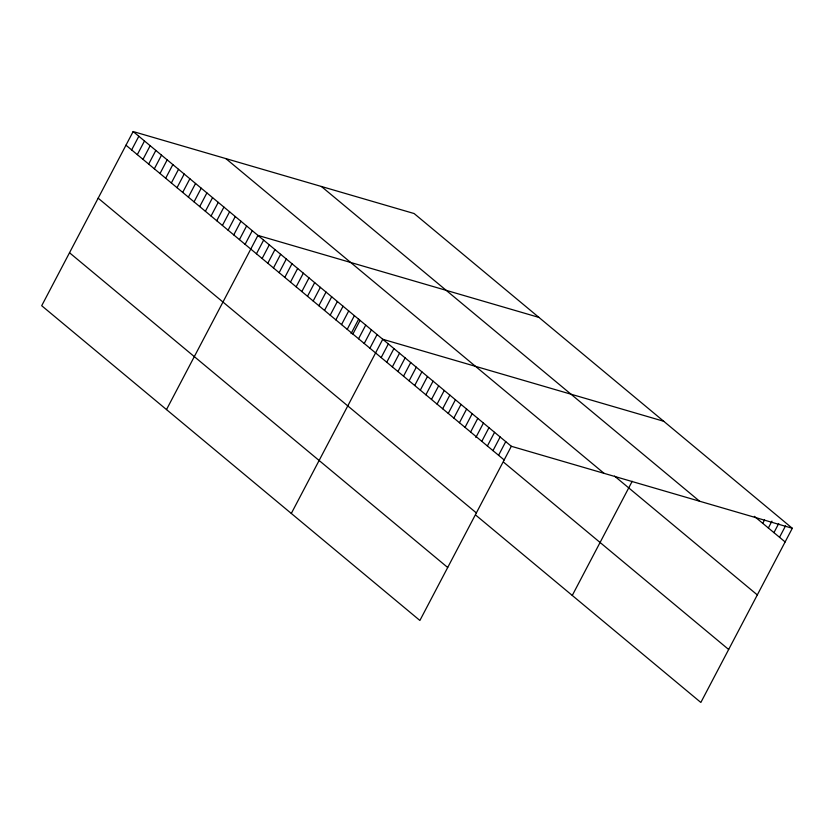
<?xml version="1.0" encoding="UTF-8"?>
<svg xmlns="http://www.w3.org/2000/svg" width="834" height="834" viewBox="0 0 834 834"><rect width="100%" height="100%" fill="white"/><g stroke="black" fill="none" stroke-linecap="round" stroke-linejoin="round"><path stroke-width="1.25" d="M133.148 131.543L41.7 305.724L419.888 620.465L511.336 446.284L133.148 131.543L414.112 213.535L792.3 528.276L700.852 702.457L475.828 515.193M131.647 149.922L138.819 136.265M137.318 154.644L144.49 140.977M142.989 159.367L150.162 145.7M148.671 164.09L155.843 150.422M154.342 168.812L161.515 155.145M160.013 173.535L167.186 159.867M165.685 178.247L172.857 164.59M171.356 182.969L178.528 169.312M177.027 187.692L184.199 174.025M182.698 192.414L189.881 178.747M188.38 197.137L195.552 183.47M194.051 201.859L201.223 188.192M199.722 206.582L206.895 192.915M205.393 211.294L212.566 197.637M211.065 216.016L218.237 202.36M216.736 220.739L223.919 207.082M222.417 225.461L229.59 211.794M228.089 230.184L235.261 216.517M233.76 234.907L240.932 221.239M239.431 239.629L246.603 225.962M245.102 244.341L252.275 230.684M166.498 409.588L257.946 235.407L538.91 317.4M256.455 253.786L263.627 240.129M262.126 258.509L269.299 244.842M267.797 263.231L274.97 249.564M273.469 267.954L280.641 254.287M279.14 272.676L286.312 259.009M284.811 277.399L291.983 263.732M290.482 282.111L297.665 268.454M296.164 286.833L303.336 273.177M301.835 291.556L309.007 277.889M307.506 296.279L314.679 282.611M313.177 301.001L320.35 287.334M318.849 305.724L326.021 292.056M324.52 310.446L331.692 296.779M330.201 315.158L337.374 301.501M335.873 319.881L343.045 306.224M341.544 324.603L348.716 310.936M347.215 329.326L354.387 315.659M351.062 333.631L358.662 319.161M352.886 334.048L360.059 320.381M358.557 338.771L365.73 325.104M364.229 343.493L371.411 329.826M369.91 348.205L377.083 334.549M291.306 513.452L382.754 339.271L663.718 421.264M381.169 357.588L388.342 343.921M386.757 362.237L393.929 348.57M392.355 366.887L399.528 353.23M397.943 371.537L405.115 357.88M403.531 376.197L410.703 362.529M409.119 380.846L416.302 367.179M414.717 385.496L421.889 371.839M420.305 390.156L427.477 376.488M425.893 394.805L433.065 381.138M431.48 399.455L438.663 385.798M437.079 404.115L444.251 390.448M442.666 408.764L449.839 395.097M448.254 413.414L455.427 399.757M453.852 418.063L461.025 404.407M459.44 422.723L466.613 409.056M465.028 427.373L472.2 413.706M470.616 432.022L477.788 418.366M475.86 437.496L483.459 423.015M481.802 441.332L488.974 427.665M487.39 445.981L494.562 432.325M492.977 450.641L500.16 436.974M498.576 455.291L505.748 441.624M572.27 595.445L632.203 481.281M762.766 523.335L764.559 519.916M768.354 527.985L771.94 521.146M773.942 532.634L778.727 523.523M779.54 537.284L785.513 525.9M511.336 446.284L792.3 528.276M754.374 516.35L785.128 541.944M321.392 186.482L699.58 501.213M614.554 476.099L757.314 594.913M225.868 158.596L604.056 473.337M125.976 145.199L504.163 459.941M503.642 462.224L728.666 649.488M98.162 198.179L476.35 512.91M69.514 252.754L447.702 567.495"/></g></svg>
